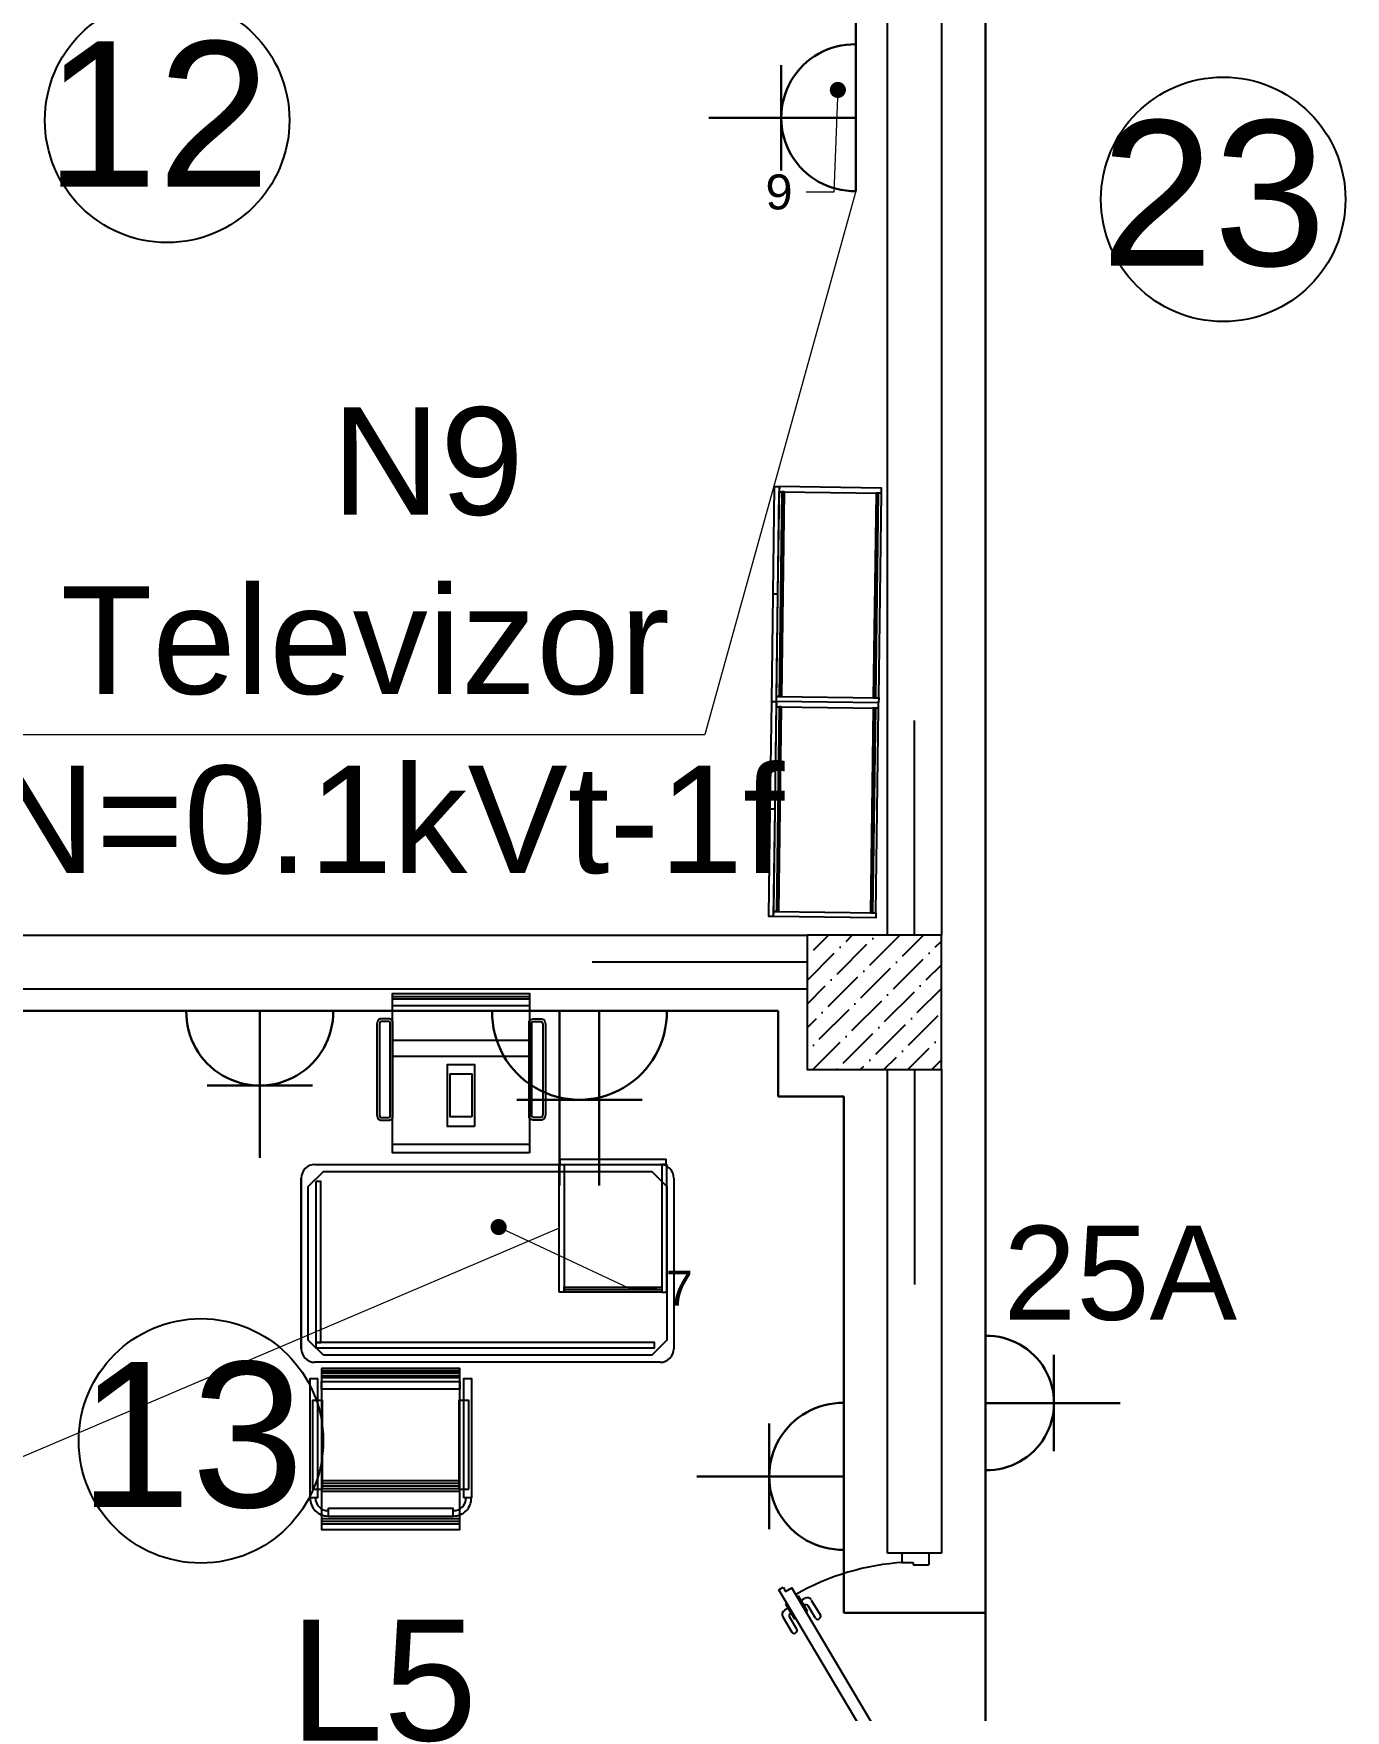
# Model space of a CAD drawing. Header units: millimetres. Extents: x 42452 to 2852333, y -419346 to 834876.
# Drawn here: x 2610048 to 2614930, y 442863 to 449104 of the extents above; entities that cross this region are included whole.
import ezdxf
from ezdxf import colors
from ezdxf.entities.mleader import LeaderData, LeaderLine
from ezdxf.math import Vec2, Vec3

# ---------------------------------------------------------------- set-up
doc = ezdxf.new("R2010")
doc.units = ezdxf.units.MM
for name, color, linetype, lineweight, true_color in [('0_Ном._пера__253', 253, 'Continuous', 18, 0xb6b6b6), ('0_Ном._пера__9', 253, 'Continuous', 18, 0xaaaaaa), ('Furniture tags', 35, 'Continuous', 0, 0x977a5e), ('V_PARETI', 250, 'Continuous', 9, 0x393939)]:
    doc.layers.add(name, color=color, linetype=linetype, lineweight=lineweight, true_color=true_color)
for name, color, linetype, lineweight in [('memar', 7, 'Continuous', 25), ('ДВЕРИ', 7, 'Continuous', 5), ('надписи', 5, 'Continuous', 30), ('Розетки10А', 94, 'Continuous', 30), ('Розетки25А', 94, 'Continuous', 30), ('Соедин_роз', 94, 'Continuous', 30)]:
    doc.layers.add(name, color=color, linetype=linetype, lineweight=lineweight)
doc.layers.add('VRV MUSA', color=5, linetype='Continuous')
doc.styles.add('Arial', font='arial.ttf', dxfattribs={"height": 200})
doc.styles.get("Standard").update_dxf_attribs({"font": 'arial.ttf'})
doc.styles.add('СГЕНЕРИР_СТИЛЬ_1', font='arial.ttf')

# ---------------------------------------------------------------- blocks, each defined once
blk = doc.blocks.new('qapi 700')
at = {"layer": 'ДВЕРИ', "color": 251, "lineweight": 25, "true_color": 0x636466}
for p, q in [((1281619.6, 90085.8), (1281659.2, 90085.8)), ((1281659.2, 90033.9), (1281659.2, 90085.8)), ((1282419.6, 90085.8), (1282379.9, 90085.8)), ((1282379.9, 90033.9), (1282379.9, 90085.2)), ((1281619.6, 89997.1), (1281651.3, 89997.1)), ((1281651.3, 89997.1), (1281651.3, 90033.9)), ((1281651.3, 90033.9), (1281659.2, 90033.9)), ((1282368.3, 90009.8), (1281734.7, 89633.4)), ((1282381.6, 89987.4), (1282368.3, 90009.8)), ((1282387.8, 90033.9), (1282379.9, 90033.9)), ((1282388.4, 89991.5), (1282381.6, 89987.4)), ((1282387.8, 89997.1), (1282387.8, 90033.9)), ((1282419.6, 89997.1), (1282387.8, 89997.1)), ((1282419.6, 89997.1), (1282387.8, 89997.1)), ((1282395.4, 89979.8), (1282388.4, 89991.5)), ((1282395.4, 89979.8), (1281741.3, 89591.2)), ((1281775.1, 89697.9), (1281825.6, 89727.9)), ((1281836.4, 89725.1), (1281838, 89722.4)), ((1281811.6, 89685.5), (1281761.9, 89655.9)), ((1281776.4, 89664.6), (1281769.5, 89676.2)), ((1281791.5, 89676.3), (1281792.8, 89674.3)), ((1281835.3, 89711.6), (1281794.3, 89687.2)), ((1281814.4, 89680.8), (1281811.6, 89685.5)), ((1281733.2, 89604.8), (1281746.9, 89612.9)), ((1281741.3, 89591.2), (1281733.2, 89604.8)), ((1281746.9, 89612.9), (1281734.7, 89633.4)), ((1281761.9, 89655.9), (1281764.7, 89651.2)), ((1281785, 89616.9), (1281787.4, 89612.9)), ((1281787.4, 89612.9), (1281837.2, 89642.5)), ((1281802, 89621.6), (1281809.2, 89609.3)), ((1281819.9, 89628.6), (1281818.3, 89631.3)), ((1281871.8, 89650.1), (1281830.8, 89625.8)), ((1281831, 89603.8), (1281881.5, 89633.8)), ((1281837.2, 89642.5), (1281834.8, 89646.5)), ((1281884.3, 89644.7), (1281882.7, 89647.4))]:
    blk.add_line(p, q, dxfattribs=at)
for centre, radius, start, end in [((1282471.1, 90051.9), 821.4, 183.4077, 209.5706), ((1281829.6, 89721.1), 7.94, 30.7133, 120.7133), ((1281831.2, 89718.4), 7.94, 300.7133, 30.7133), ((1281783.2, 89684.3), 15.9, 120.7133, 210.7133), ((1281798.4, 89680.4), 7.94, 120.7133, 210.7133), ((1281822.9, 89617.4), 15.9, 210.7133, 300.7133), ((1281826.8, 89632.6), 7.94, 210.7133, 300.7133), ((1281875.8, 89643.3), 7.94, 30.7133, 120.7133), ((1281877.4, 89640.6), 7.94, 300.7133, 30.7133)]:
    blk.add_arc(centre, radius, start, end, dxfattribs=at)
blk = doc.blocks.new('_Dot')
at = {"color": 0, "linetype": 'ByBlock', "lineweight": -2}
blk.add_line((-0.5, 0), (-1, 0), dxfattribs=at)
at = {"color": 0, "linetype": 'ByBlock', "const_width": 0.5}
blk.add_lwpolyline([(-0.25, 0, 1), (0.25, 0, 1)], format="xyb", close=True, dxfattribs=at)
blk = doc.blocks.new('розетки10А')
at = {"layer": 'Розетки10А'}
for p, q in [((0, 0), (0, 649.9)), ((-233.2, 330.4), (233.2, 330.4)), ((-325, 0), (325, 0))]:
    blk.add_line(p, q, dxfattribs=at)
blk.add_arc((0, 5.3), 325, 359.06035, 180.93965, dxfattribs=at)
blk = doc.blocks.new('розетки25А')
at = {"layer": 'Розетки25А'}
for p, q in [((0, 0), (0, 500)), ((-179.4, 254.2), (179.4, 254.2)), ((-250, 0), (250, 0))]:
    blk.add_line(p, q, dxfattribs=at)
blk.add_arc((0, 4.1), 250.1, 359.06035, 180.93965, dxfattribs=at)
blk = doc.blocks.new('roz_10A_2_deneli')
at = {"layer": 'Розетки10А'}
for p, q in [((-73.9, 0), (-73.9, 649.9)), ((73.9, 0), (73.9, 649.9)), ((-233.2, 330.4), (233.2, 330.4)), ((-325, 0), (325, 0))]:
    blk.add_line(p, q, dxfattribs=at)
blk.add_arc((0, 5.3), 325, 359.06035, 180.93965, dxfattribs=at)

msp = doc.modelspace()

# ---------------------------------------------------------------- hatches: boundary and pattern name
at = {"layer": 'memar', "lineweight": 25}
h = msp.add_hatch(dxfattribs=at)
h.set_pattern_fill('ANSI36', color=256, scale=500)
h.set_pattern_definition([(45, (914887.99, 2902148.065), (33.1456304, 121.533978), [156.25, -31.25, 0, -31.25])])
h.paths.add_polyline_path([(2612926.13986, 445747.9843), (2612926.13986, 445247.9843), (2613426.13986, 445247.9843), (2613426.13986, 445747.9843)])

# ---------------------------------------------------------------- linework, layer by layer
at = {"layer": '0_Ном._пера__253', "linetype": 'Continuous', "lineweight": 25, "flags": 128}
msp.add_lwpolyline([(2611649.17344, 443654.13711), (2611649.17344, 444099.13711), (2611677.17344, 444099.13711), (2611677.17344, 443654.13711)], close=True, dxfattribs=at)
at = {"layer": '0_Ном._пера__9', "linetype": 'Continuous', "lineweight": 25}
for p, q in [((2611894.07013, 445519.44236, 399.18428), (2611384.07013, 445519.44236, 399.18428)), ((2611384.07013, 445511.85837, 399.18428), (2611894.07013, 445511.85837, 399.18428)), ((2611894.07013, 445486.06387, 399.18428), (2611384.07013, 445486.06387, 399.18428)), ((2611894.07013, 445357.09454, 399.18428), (2611384.07013, 445357.09454, 399.18428)), ((2611894.07013, 445297.13109, 399.18428), (2611384.07013, 445297.13109, 399.18428)), ((2611894.07013, 444969.0209, 399.18428), (2611384.07013, 444969.0209, 399.18428)), ((2611044.44845, 444844.47515, 399.18428), (2611044.44845, 444209.47515, 399.18428)), ((2611044.44845, 444209.47515, 399.18428), (2611044.44845, 444844.47515, 399.18428)), ((2611094.94845, 444894.97515, 399.18428), (2612379.94845, 444894.97515, 399.18428)), ((2612430.44845, 444844.47515, 399.18428), (2612430.44845, 444209.47515, 399.18428)), ((2612022.44845, 444429.97515, 399.18428), (2612386.44845, 444429.97515, 399.18428)), ((2612379.94845, 444158.97515, 399.18428), (2611094.94845, 444158.97515, 399.18428)), ((2612379.94845, 444158.97515, 399.18428), (2611094.94845, 444158.97515, 399.18428)), ((2611634.62603, 444127.62935), (2611119.62603, 444127.62935)), ((2611634.62603, 444124.28839), (2611119.62603, 444124.28839)), ((2611634.62603, 444124.28839), (2611119.62603, 444124.28839)), ((2611634.62603, 444116.90508), (2611119.62603, 444116.90508)), ((2611634.62603, 444106.90508), (2611119.62603, 444106.90508)), ((2611119.62603, 444102.64439), (2611634.62603, 444102.64439)), ((2611634.62603, 443718.07767), (2611119.62603, 443718.07767)), ((2611634.62603, 443708.07767), (2611119.62603, 443708.07767)), ((2611634.62603, 443698.07767), (2611119.62603, 443698.07767)), ((2611634.62603, 443688.07767), (2611119.62603, 443688.07767)), ((2611634.62603, 443678.07767), (2611119.62603, 443678.07767)), ((2611119.62603, 443577.47802), (2611634.62603, 443577.47802)), ((2611119.62603, 443567.47802), (2611634.62603, 443567.47802)), ((2611119.62603, 443557.47802), (2611634.62603, 443557.47802))]:
    msp.add_line(p, q, dxfattribs=at)
at = {"layer": '0_Ном._пера__9', "linetype": 'Continuous', "lineweight": 25, "elevation": 399.18428, "flags": 128}
for points in [[(2612804.1665, 447416.88076), (2612798.89479, 447018.91822), (2612817.89312, 447018.66655), (2612823.16483, 447416.6291)], [(2612840.92487, 447398.39479), (2612830.83172, 446636.46164), (2612812.8333, 446636.70006), (2612822.92645, 447398.63321)], [(2612830.83172, 446636.46164), (2612840.92487, 447398.39479), (2612832.92557, 447398.50076), (2612822.83242, 446636.5676)], [(2613202.89311, 447393.59989), (2613203.14478, 447412.59822), (2612823.17811, 447417.63155), (2612822.92645, 447398.63321)], [(2613180.80102, 446631.82568), (2613190.89416, 447393.75883), (2613182.89486, 447393.8648), (2613172.80172, 446631.93164)], [(2613192.79996, 446631.66673), (2613202.89311, 447393.59989), (2613190.89416, 447393.75883), (2613180.80102, 446631.82568)], [(2612798.86833, 447016.92093), (2612793.59658, 446618.95584), (2612812.59491, 446618.70418), (2612817.86666, 447016.66926)], [(2612793.57002, 446616.95094), (2612788.29831, 446218.9884), (2612807.29664, 446218.73673), (2612812.56835, 446616.69928)], [(2612830.32839, 446598.46497), (2612820.23524, 445836.53182), (2612802.23682, 445836.77024), (2612812.32997, 446598.70339)], [(2612820.23524, 445836.53182), (2612830.32839, 446598.46497), (2612822.32909, 446598.57094), (2612812.23594, 445836.63779)], [(2613192.29663, 446593.67007), (2613192.5483, 446612.6684), (2612812.58163, 446617.70173), (2612812.32997, 446598.70339)], [(2613192.79996, 446631.66673), (2613192.5483, 446612.6684), (2612812.58163, 446617.70173), (2612812.8333, 446636.70006)], [(2613170.20454, 445831.89586), (2613180.29768, 446593.82901), (2613172.29839, 446593.93498), (2613162.20524, 445832.00183)], [(2613182.20348, 445831.73691), (2613192.29663, 446593.67007), (2613180.29768, 446593.82901), (2613170.20454, 445831.89586)], [(2612788.27185, 446216.99111), (2612783.0001, 445819.02603), (2612801.99843, 445818.77436), (2612807.27018, 446216.73944)], [(2613182.20348, 445831.73691), (2613181.95182, 445812.73858), (2612801.98515, 445817.77191), (2612802.23682, 445836.77024)], [(2611894.07013, 444939.0209), (2611384.07013, 444939.0209), (2611384.07013, 445531.54929), (2611894.07013, 445531.54929)], [(2611385.5802, 445428.95873), (2611380.60964, 445433.92324), (2611372.12436, 445437.44576), (2611339.21139, 445437.45431), (2611331.47675, 445434.61183), (2611327.38421, 445427.48877), (2611325.5802, 445416.97334), (2611325.5802, 445080.94411), (2611327.38421, 445070.44241), (2611331.47675, 445063.30563), (2611339.21139, 445060.47001), (2611372.12436, 445060.48378), (2611380.60964, 445063.99422), (2611385.5802, 445068.95873)], [(2611375.5802, 445424.81302), (2611374.94513, 445425.44732), (2611370.12991, 445427.44628), (2611340.98946, 445427.45385), (2611338.33714, 445426.47912), (2611336.93987, 445424.04718), (2611335.5802, 445416.12177), (2611335.5802, 445081.79678), (2611336.94003, 445073.88075), (2611338.33935, 445071.44056), (2611340.98465, 445070.47076), (2611370.13546, 445070.48295), (2611374.9496, 445072.4746), (2611375.5802, 445073.10443)], [(2611892.56007, 445428.95873), (2611897.53063, 445433.92324), (2611906.01591, 445437.44576), (2611938.92888, 445437.45431), (2611946.66352, 445434.61183), (2611950.75606, 445427.48877), (2611952.56007, 445416.97334), (2611952.56007, 445080.94411), (2611950.75606, 445070.44241), (2611946.66352, 445063.30563), (2611938.92888, 445060.47001), (2611906.01591, 445060.48378), (2611897.53063, 445063.99422), (2611892.56007, 445068.95873)], [(2611902.56007, 445424.81302), (2611903.19514, 445425.44732), (2611908.01036, 445427.44628), (2611937.15081, 445427.45385), (2611939.80313, 445426.47912), (2611941.2004, 445424.04718), (2611942.56007, 445416.12177), (2611942.56007, 445081.79678), (2611941.20023, 445073.88075), (2611939.80092, 445071.44056), (2611937.15562, 445070.47076), (2611908.0048, 445070.48295), (2611903.19066, 445072.4746), (2611902.56007, 445073.10443)], [(2611688.46585, 445036.87664), (2611588.46585, 445036.87664), (2611588.46585, 445266.87664), (2611688.46585, 445266.87664)], [(2611678.46585, 445071.87664), (2611598.46585, 445071.87664), (2611598.46585, 445231.87664), (2611678.46585, 445231.87664)], [(2612401.94845, 444894.97515), (2612401.94845, 444913.97515), (2612006.94845, 444913.97515), (2612006.94845, 444894.97515)], [(2611126.51952, 444184.97515), (2611070.44845, 444241.04622), (2611070.44845, 444812.90408), (2611126.51952, 444868.97515), (2612348.37738, 444868.97515), (2612404.44845, 444812.90408), (2612404.44845, 444241.04622), (2612348.37738, 444184.97515)], [(2612004.44845, 444419.97515), (2612004.44845, 444894.97515), (2612022.44845, 444894.97515), (2612022.44845, 444419.97515)], [(2612404.44845, 444419.97515), (2612404.44845, 444894.97515), (2612386.44845, 444894.97515), (2612386.44845, 444419.97515)], [(2611098.48398, 444832.01068), (2611098.48398, 444232.01068), (2611117.48398, 444232.01068), (2611117.48398, 444832.01068)], [(2612022.44845, 444419.97515), (2612022.44845, 444437.97515), (2612386.44845, 444437.97515), (2612386.44845, 444419.97515)], [(2611098.48398, 444232.01068), (2611098.48398, 444213.01068), (2612358.44135, 444213.01068), (2612358.44135, 444232.01068)]]:
    msp.add_lwpolyline(points, close=True, dxfattribs=at)
at = {"layer": '0_Ном._пера__9', "linetype": 'Continuous', "lineweight": 25, "flags": 128}
for points in [[(2611077.07862, 443654.13711), (2611077.07862, 444099.13711), (2611105.07862, 444099.13711), (2611105.07862, 443654.13711)], [(2611119.62603, 444135.29389), (2611119.62603, 443536.9532), (2611634.62603, 443536.9532), (2611634.62603, 444135.29389)], [(2611119.50412, 444058.94587), (2611119.50412, 444087.54587), (2611634.50412, 444087.54587), (2611634.50412, 444058.94587)], [(2611123.70469, 443686.71303), (2611123.70469, 444016.71303), (2611086.41996, 444016.71303), (2611086.41996, 443686.71303)], [(2611667.83211, 443686.71303), (2611667.83211, 444016.71303), (2611630.54737, 444016.71303), (2611630.54737, 443686.71303)], [(2611610.07862, 443586.83711), (2611610.07862, 443615.43711), (2611144.07862, 443615.43711), (2611144.07862, 443586.83711)]]:
    msp.add_lwpolyline(points, close=True, dxfattribs=at)
at = {"layer": '0_Ном._пера__9', "linetype": 'Continuous', "lineweight": 25}
for centre, radius, start, end in [((2611094.94845, 444844.47515, 399.18428), 50.5, 90, 180), ((2612379.94845, 444844.47515, 399.18428), 50.5, 0, 90), ((2611094.94845, 444209.47515, 399.18428), 50.5, 180, 270), ((2612379.94845, 444209.47515, 399.18428), 50.5, 270, 0), ((2611143.3693, 443653.22509), 66.39177, 179.212908574, 270.612148034), ((2611143.3693, 443653.22509), 46.39177, 179.212908574, 270.612148034), ((2611610.78794, 443653.22509), 66.39177, 269.387851966, 0.787091426), ((2611610.78794, 443653.22509), 46.39177, 269.387851966, 0.787091426)]:
    msp.add_arc(centre, radius, start, end, dxfattribs=at)
at = {"layer": 'memar', "color": 0, "lineweight": 25}
for points in [[(2613426.13986, 450547.9843), (2613426.13986, 445747.9843), (2613226.13986, 445747.9843), (2613226.13986, 450547.9843)], [(2613226.14, 443447.98429), (2613226.14, 445247.9843), (2613426.14, 445247.9843), (2613426.14, 443447.98429)], [(2613426.14, 443447.98429), (2613226.14, 443447.98429)]]:
    msp.add_lwpolyline(points, dxfattribs=at)
at = {"layer": 'memar', "lineweight": 25}
for points in [[(2613326.13986, 445747.9843), (2613326.13986, 446547.9843)], [(2612926.13986, 445647.9843), (2612126.13986, 445647.9843)], [(2613326.14, 445247.9843), (2613326.14, 444447.9843)]]:
    msp.add_lwpolyline(points, dxfattribs=at)
at = {"layer": 'memar', "color": 0, "lineweight": 25}
msp.add_lwpolyline([(2612926.13986, 445547.9843), (2607526.14, 445547.9843), (2607526.14, 445747.9843), (2612926.13986, 445747.9843)], close=True, dxfattribs=at)
at = {"layer": 'memar', "color": 3, "lineweight": 25}
msp.add_lwpolyline([(2613426.13986, 445747.9843), (2612926.13986, 445747.9843), (2612926.13986, 445247.9843), (2613426.13986, 445247.9843)], close=True, dxfattribs=at)
at = {"layer": 'memar', "color": 0, "lineweight": 25}
for centre in [(2610545.31377, 448781.03985), (2614474.63049, 448486.75615), (2610671.19944, 443866.48692)]:
    msp.add_circle(centre, 454.87332, dxfattribs=at)
at = {"layer": 'V_PARETI', "color": 7}
for p, q in [((2613107.76697, 448517.33917), (2612546.42643, 446495.68399, -0.31802)), ((2609743.04351, 446495.68399, -0.31802), (2612546.42643, 446495.68399, -0.31802)), ((2612004.44845, 444657.47515, 399.18428), (2606286.72659, 442223.93167))]:
    msp.add_line(p, q, dxfattribs=at)
at = {"layer": 'Соедин_роз', "lineweight": 30}
for p, q in [((2613590.72608, 441807.72711), (2613590.72608, 461004.9176)), ((2613107.76697, 451616.48026), (2613107.76697, 448580.39129)), ((2607637.57779, 445466.51212), (2612818.5936, 445466.51212)), ((2612818.5936, 445466.51212), (2612818.5936, 445148.17235)), ((2612818.5936, 445148.17235), (2613063.22519, 445148.17235)), ((2613063.22519, 445148.17235), (2613063.22519, 443227.06888)), ((2613063.22519, 443227.06888), (2613590.72608, 443227.06888))]:
    msp.add_line(p, q, dxfattribs=at)

# ---------------------------------------------------------------- block references
at = {"layer": 'memar', "color": 0, "lineweight": 25, "xscale": 1.126929626026874, "yscale": 1.126929626026874, "zscale": 1.126929626026874, "rotation": 270}
msp.add_blockref('qapi 700', (2511858.75716, 1887744.62823), dxfattribs=at)
at = {"layer": 'Розетки10А', "xscale": 0.8409392615834386, "yscale": 0.8409392615834386, "zscale": 0.8409392615834386}
for p, rotation in [((2613107.76697, 448790.64443), 90.00000000000001), ((2610889.78364, 445466.51212), 180), ((2613063.22519, 443734.49523), 90.00000000000001)]:
    msp.add_blockref('розетки10А', p, dxfattribs=dict(at, rotation=rotation))
at = {"layer": 'Розетки10А', "rotation": 180}
msp.add_blockref('roz_10A_2_deneli', (2612079.33688, 445466.51212), dxfattribs=at)
at = {"layer": 'Розетки25А', "rotation": 270}
msp.add_blockref('розетки25А', (2613590.72608, 444007.28489), dxfattribs=at)

# ---------------------------------------------------------------- texts
at = {"layer": 'memar', "linetype": 'Continuous', "lineweight": 25, "char_height": 540, "attachment_point": 3, "style": 'СГЕНЕРИР_СТИЛЬ_1'}
for s, insert in [('1{\\fArial|b0|i0|c238|p38;2}', (2610929.05377, 449074.49544)), ('{\\fArial|b0|i0|c238|p38;23}', (2614858.37049, 448780.21174)), ('1{\\fArial|b0|i0|c238|p38;3}', (2611054.93944, 444159.94251))]:
    msp.add_mtext(s, dxfattribs=dict(at, insert=insert))
at = {"layer": 'VRV MUSA', "color": 0, "lineweight": 25, "ltscale": 150, "insert": (2612902.01603, 445973.62306, -1379104.66334), "char_height": 400, "width": 3084.5128883, "attachment_point": 9, "style": 'Arial'}
msp.add_mtext('\\pxqc;{\\fArial|b0|i0|c238|p34;  N}9\\PTelevizor  {\\fArial|b0|i0|c238|p34;N=}0{\\fArial|b0|i0|c238|p34;.}1{\\fArial|b0|i0|c238|p34;kVt-1f}', dxfattribs=at)
at = {"layer": 'надписи', "color": 104, "insert": (2614526.32458, 444666.96754), "char_height": 350, "width": 940.6293037, "attachment_point": 3}
msp.add_mtext('25А', dxfattribs=at)
at = {"layer": 'надписи', "color": 94, "insert": (2611000.01229, 443201.32389), "char_height": 450, "width": 541.4951903, "attachment_point": 1, "style": 'Arial'}
msp.add_mtext('{\\fArial|b0|i0|c238|p34;L}5', dxfattribs=at)

# ---------------------------------------------------------------- leaders
at = {"layer": 'Furniture tags', "color": 1, "lineweight": 25}
ml = msp.add_multileader_mtext('Standard', dxfattribs=at)
ml.set_content('{\\fArial|b0|i0|c238|p34;9}', color=1, style='Arial')
ml.set_leader_properties(color=256, linetype='ByLayer', lineweight=-1)
ml.set_arrow_properties(name='DOT')
ml.build(insert=Vec2(0, 0))
ml.multileader.update_dxf_attribs({"has_text_frame": 1, "text_left_attachment_type": 3, "text_right_attachment_type": 2, "dogleg_length": 150, "arrow_head_size": 60})
ctx = ml.context
ctx.base_point, ctx.char_height, ctx.arrow_head_size, ctx.landing_gap_size, ctx.plane_origin = Vec3(2612736.9862, 448512.86734, 399.18428), 130, 60, 50, Vec3(2615659.59184, 447303.8342, 399.18428)
ctx.left_attachment, ctx.right_attachment, ctx.text_align_type = 3, 2, 2
notes = []
notes.append((ctx, [(0, (1, 1, 0), (2613025.75071, 448513.13337, 399.18428), (-1, 0), 103.2802, [(1, [(2613040.84034, 448893.99679, 399.18428)], 0, [])])]))
ctx.mtext.insert, ctx.mtext.width, ctx.mtext.alignment, ctx.mtext.line_spacing_factor, ctx.mtext.flow_direction = Vec3(2612872.47052, 448579.50786, 399.18428), 194.8323702, 3, 0.75, 5
ml = msp.add_multileader_mtext('Standard', dxfattribs=at)
ml.set_content('{\\fArial|b0|i0|c238|p34;7}', color=1, style='Arial')
ml.set_leader_properties(color=256, linetype='ByLayer', lineweight=-1)
ml.set_arrow_properties(name='DOT')
ml.build(insert=Vec2(0, 0))
ml.multileader.update_dxf_attribs({"has_text_frame": 1, "text_left_attachment_type": 3, "text_right_attachment_type": 2, "dogleg_length": 150, "arrow_head_size": 60})
ctx = ml.context
ctx.base_point, ctx.char_height, ctx.arrow_head_size, ctx.landing_gap_size, ctx.plane_origin, ctx.plane_x_axis, ctx.plane_y_axis = Vec3(2612551.52662, 444434.88075, 399.18428), 130, 60, 50, Vec3(2615877.24178, 442706.62256, 399.18428), Vec3(-1, 0), Vec3(0, -1)
ctx.left_attachment, ctx.right_attachment, ctx.text_align_type = 3, 2, 2
notes.append((ctx, [(1, (1, 1, 0), (2612264.09226, 444434.88075, 399.18428), (1, 0), 103.2802, [(1, [(2611778.65101, 444662.22556, 399.18428)], 0, [])])]))
ctx.mtext.insert, ctx.mtext.alignment, ctx.mtext.line_spacing_factor, ctx.mtext.flow_direction = Vec3(2612501.52662, 444499.88075, 399.18428), 3, 0.75, 5
for ctx, leaders in notes:
    for number, flags, end, landing, length, lines in leaders:
        leader = LeaderData()
        leader.index, (leader.has_last_leader_line, leader.has_dogleg_vector, leader.attachment_direction) = number, flags
        leader.last_leader_point, leader.dogleg_vector, leader.dogleg_length = Vec3(end), Vec3(landing), length
        for number, points, colour, breaks in lines:
            line = LeaderLine()
            line.index, line.vertices, line.color, line.breaks = number, Vec3.list(points), colors.encode_raw_color(colour), breaks
            leader.lines.append(line)
        ctx.leaders.append(leader)

doc.saveas('drawing.dxf')
